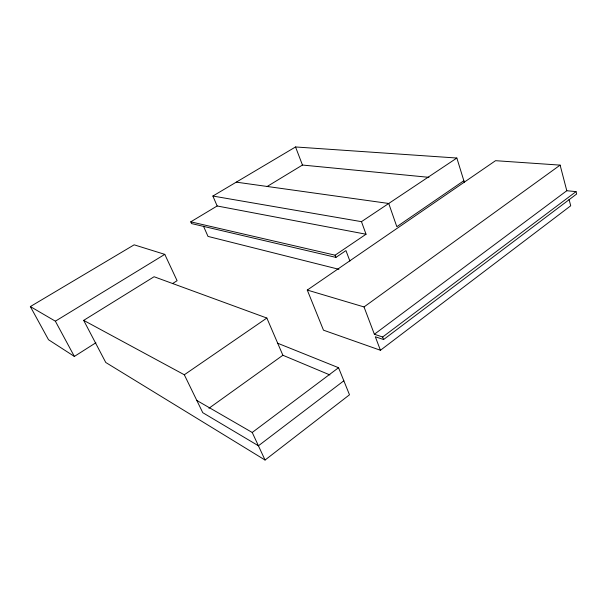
<?xml version="1.0" encoding="UTF-8"?>
<svg xmlns="http://www.w3.org/2000/svg" width="607" height="607" viewBox="0 0 607 607"><rect width="100%" height="100%" fill="white"/><g stroke="black" fill="none" stroke-linecap="round" stroke-linejoin="round"><path stroke-width="0.91" d="M329.905 374.951L282.877 355.254L266.852 318.045L154.087 276.739L83.683 320.367L105.77 362.485L265.054 460.038L349.495 394.785L338.554 367.713L277.702 343.243M307.279 290.063L364.025 306.945L374.375 334.252L566.794 190.727L560.117 165.119L495.547 160.688L307.279 290.063L323.485 330.178L380.437 350.269L570.717 205.788L569.062 199.437M343.843 380.786L258.43 445.788L202.768 412.684L184.316 374.769L83.683 320.367M374.375 334.252L382.645 337.006L576.043 191.622L576.65 194.005L383.601 339.541L375.323 336.764L380.437 350.269M196.812 400.453L252.231 432.472L338.554 367.713M364.025 306.945L560.117 165.119M208.929 408.268L282.877 355.254M463.847 180.719L396.819 226.699L388.738 203.474L236.282 182.146M184.316 374.769L266.852 318.045M217.162 205.978L212.875 196.038L361.469 221.661L366.044 234.226L217.162 205.978L190.765 221.836L191.546 223.581L335.937 257.391L345.952 250.592L349.905 261.071M190.765 221.836L335.094 255.183L366.044 234.226M361.469 221.661L456.851 158.032L464.401 182.51M172.464 283.613L177.092 280.7L164.785 254.363L134.155 244.826L30.35 306.573L48.507 339.723L74.365 356.43L95.891 342.743M30.35 306.573L55.366 321.186L164.785 254.363M267.201 186.455L302.461 165.043L428.929 177.327M212.875 196.038L295.541 146.962L456.851 158.032M566.794 190.727L576.043 191.622M338.926 269.311L208.004 236.411L203.504 226.229M55.366 321.186L74.365 356.43M252.231 432.472L265.054 460.038M295.541 146.962L302.461 165.043M335.094 255.183L335.937 257.391M382.645 337.006L383.601 339.541"/></g></svg>
